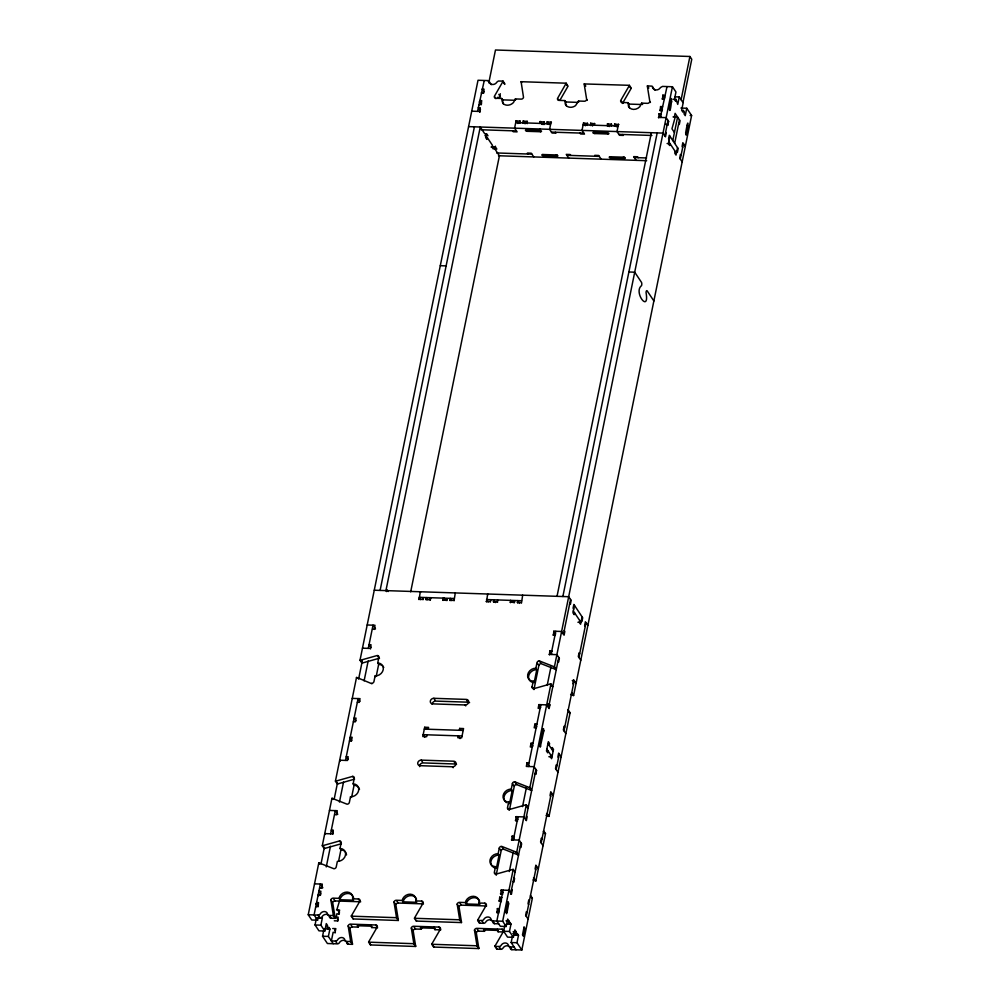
<?xml version="1.0" encoding="UTF-8"?>
<svg xmlns="http://www.w3.org/2000/svg" width="1000" height="1000" viewBox="0 0 1000 1000"><rect width="100%" height="100%" fill="white"/><g stroke="black" fill="none" stroke-linecap="round" stroke-linejoin="round"><path stroke-width="1.5" d="M360.012 660.263A2.075 1.75 -33.7 0 0 360.588 660.2L377.3 655.5A2.075 1.75 -33.7 0 1 378.862 657.412L379.475 658.35A2.075 1.75 -33.7 0 0 379.15 658.288L362.438 662.987A2.075 1.75 -33.7 0 1 361.863 663.037L360.012 660.263L478.013 80.262L487.95 80.588L489.525 81.888A4.15 3.5 -33.7 0 0 492.688 84.488A4.15 3.5 -33.7 0 0 496.863 82.137L498.35 81.025L503.05 81.1A2.025 1.713 -33.7 0 1 502.925 81.5L494.35 96.363A2.075 1.75 -33.7 0 0 495.913 98.287L501.75 98.475L502.8 103.138A7.275 6.138 -33.7 0 0 507.225 105.2A7.262 6.125 -33.7 0 0 513.475 102.5L515.363 98.938L521.188 99.125A2.075 1.75 -33.7 0 0 523.513 97.338L521.1 81.7L566.2 83.2L567.987 86.25L560.125 99.913M566.2 83.2L557.5 98.475A2.075 1.75 -33.7 0 0 559.075 100.388L564.9 100.588L565.312 104.225A7.262 6.125 -33.7 0 0 570.388 107.3A7.275 6.138 -33.7 0 0 575.588 105.562L578.513 101.037L584.35 101.237A2.075 1.75 -33.7 0 0 586.663 99.438L584.225 84.338A2.212 1.863 -33.7 0 1 584.237 83.938L629.362 85.312L631.213 88.088A2.075 1.75 -33.7 0 1 631.025 88.625L622.513 103.362L620.975 101.037M629.362 85.312A2.075 1.75 -33.7 0 1 629.175 85.838L620.662 100.575A2.075 1.75 -33.7 0 0 622.225 102.5L628.062 102.688L628.475 106.337A7.262 6.125 -33.7 0 0 639.788 106.713L641.675 103.15L647.5 103.338A2.075 1.75 -33.7 0 0 649.825 101.55L647.375 86.312A2.025 1.713 -33.7 0 1 647.412 85.913L652.075 86.15L653.088 87.35A4.15 3.5 -33.7 0 0 656.25 89.938A4.15 3.5 -33.7 0 0 660.425 87.587L662.513 86.412L672.438 86.75L675.95 92L674.438 99.425L675.675 101.275L676.05 99.425L673.138 99.325M508.612 903.925C507.587 892.537 504.125 930.638 508.612 903.925L507.675 902.525M539.75 744.9L540.225 747.15L543.825 730.85L543.45 728.6L539.75 744.9L540.675 746.3M669.287 108.225C670.263 119.712 673.8 81.45 669.287 108.225L670.212 109.625M685.662 132.825C686.6 144.312 690.263 106.062 685.662 132.825L686.587 134.213M318.175 917.225L317.575 920.2L311.737 920L308.238 914.75L318.788 862.913A2.075 1.75 -33.7 0 1 319.325 863.012L333.913 868.75A2.075 1.75 -33.7 0 0 336.225 866.963L337.362 861.4A7.262 6.125 -33.7 0 0 345.487 855.138A7.262 6.125 -33.7 0 0 340 848.425L341.138 842.862A2.075 1.75 -33.7 0 0 339.562 840.938L322.863 845.638A2.075 1.75 -33.7 0 1 322.287 845.7L331.925 798.35A2.075 1.75 -33.7 0 1 332.463 798.45L347.038 804.188A2.075 1.75 -33.7 0 0 349.363 802.4L350.5 796.838A7.262 6.125 -33.7 0 0 358.625 790.575A7.262 6.125 -33.7 0 0 353.137 783.85L354.275 778.288A2.075 1.75 -33.7 0 0 352.7 776.375L335.988 781.075A2.075 1.75 -33.7 0 1 335.425 781.137L356.512 677.475A2.075 1.75 -33.7 0 1 357.05 677.575L371.95 683.775M321.025 863.775L324.338 847.5M334.25 798.812L337.362 783.525M358.6 679.125L362.325 660.788M330.575 833.812L335.288 810.625L337.762 814.338M345.513 760.4L358.088 698.587L359.938 701.375M368.3 648.363L373.025 625.188L375.487 628.9M380.1 590.413L474.412 126.812M477.562 111.363L484.162 80.925M318.087 906.812L318.525 902.638L316.588 902.575L317.512 903.962L316.05 903.925M320.412 895.375L320.863 891.2L318.913 891.137L320.763 893.925M321.863 888.275L322.3 884.1L314.525 883.838M332.825 834.338L333.275 830.163L331.337 830.1L333.188 832.887M336.788 814.862L337.238 810.688L329.462 810.438M370.562 648.9L371 644.725L369.062 644.663L370.913 647.438M374.525 629.425L374.963 625.25L367.188 624.987M479.812 111.888L480.262 107.725L478.312 107.65L480.175 110.438M481.262 104.787L481.7 100.612L479.762 100.55L481.15 102.638M483.587 93.35L484.038 89.175L482.088 89.113L483.938 91.9M326.262 866.925L330.475 846.213M339.462 802.062L343.5 782.188M364.113 680.85L368.162 660.975M479.825 112.2L480.438 109.15M333.225 943.713L328.387 936.438L329.9 929.025L328.663 927.163L328.288 929.025L327.15 927.325L327.525 925.462L326.287 923.612L324.787 931.025L318.95 930.837L315.05 924.963L316.25 919.038M488.8 82.825L495.475 50L689.912 56.487L691.762 59.262L682.962 102.537M324.787 931.025L320.875 925.163L322.388 917.75L317.863 917.65M378.862 657.412L377.725 662.975A7.262 6.125 -33.7 0 1 383.212 669.7A7.262 6.125 -33.7 0 1 375.087 675.962L373.963 681.525A2.075 1.75 -33.7 0 1 371.637 683.312M346.4 941.925A4.15 3.5 -33.7 0 0 342.987 940.35A4.15 3.5 -33.7 0 0 339.412 942.675A2.075 1.75 -33.7 0 1 337.325 943.85L327.4 943.512L322.55 936.25L323.762 930.312M486.4 133.825L485.65 137.537L486.875 139.388L487.262 137.537L492.413 145.275L492.025 147.125L493.263 148.988L493.775 146.512M338.575 861.35L340.925 849.812L340 848.425M351.712 796.787L354.062 785.25L353.137 783.85M376.312 675.913L378.663 664.375L377.725 662.975M500.288 93.725L499.538 97.438L497.587 97.362M335.387 932.8L333.137 932.275L331.375 940.925L335.475 941.062A2.075 1.75 -33.7 0 0 337.562 939.887A4.15 3.5 -33.7 0 1 341.725 937.537A4.15 3.5 -33.7 0 1 344.888 940.138A2.075 1.75 -33.7 0 0 346.475 941.425L350.575 941.562L352.425 944.35L348.325 944.212A2.075 1.75 -33.7 0 1 346.75 942.913M338.075 919.912L336.213 917.125L336.912 913.725L339.162 914.262M339.513 900.95L337.05 909.087L339.513 912.8M335.075 932.337L335.838 928.625L332.725 928.525M337.713 921.363L338.162 917.188L336.213 917.125M338.85 913.787L339.613 910.088L336.5 909.975M410.688 591.838L499.412 155.787L494.875 148.975L495.438 146.2M419.075 599.637L420.275 591.763L420.65 592.312M520.3 121.337L516.112 120.738L514.6 128.15L517.075 131.875L513.188 131.738L512.562 130.812M422.962 599.775L423.338 597.913M520 120.862L519.925 123.188M426.213 599.875L426.275 597.562L427.825 599.875M527.438 121.575L523.237 120.975L523.162 123.3M430.1 600.013L430.163 597.688L430.775 598.612M527.125 121.1L527.212 123.663M443.062 600.438L443.125 598.125L444.05 599.513A1.55 0.637 11.5 0 1 446.037 600.513M539.712 123.387L540.087 121.538L544.288 122.137M444.05 599.513L444.338 598.125M539.788 128.963L540.438 131.738A1.55 0.637 11.5 0 0 541.425 131.088A1.55 0.637 11.5 0 0 539.5 130.35L526.538 129.913A1.55 0.637 11.5 0 0 525.55 130.562A1.55 0.637 11.5 0 0 527.475 131.312L540.438 131.738M446.95 600.562L447.325 598.713M543.975 121.662L543.913 123.987M450.188 600.675L450.25 598.362L451.8 600.675M551.413 122.375L547.212 121.775L547.15 124.1M428.188 729.25L428.575 727.387L424.675 727.262L422.8 736.538L426.688 736.663L427.062 734.812M454.075 600.8L455.275 592.925M551.1 121.9L549.6 129.325L552.062 133.038L555.95 133.162L555.337 132.238M557.087 154.95L556.812 156.337L543.85 155.9A1.55 0.637 11.5 0 1 541.925 155.162A1.55 0.637 11.5 0 1 542.925 154.512L555.875 154.95A1.55 0.637 11.5 0 1 557.8 155.688A1.55 0.637 11.5 0 1 556.812 156.337L555.875 154.95M459.3 730.288L459.675 728.425L463.562 728.562L461.675 737.825L457.788 737.7L458.175 735.85L460.025 738.625M486.475 601.888L487.675 594L488.05 594.562M587.712 123.575L583.513 122.987L582 130.4L584.475 134.113L580.588 133.988L579.963 133.062M490.363 602.013L490.75 600.163M587.4 123.112L587.325 125.438M493.612 602.125L493.675 599.8L495.525 602.587M594.837 123.812L590.638 123.225L590.575 125.538M497.5 602.25L497.562 599.938M594.15 125.213L594.525 123.35M510.462 602.688L510.525 600.363L511.45 601.763A1.55 0.637 11.5 0 1 513.375 602.5M611.688 124.375L607.487 123.787L607.425 126.1M514.35 602.812L514.725 600.962M611.375 123.912L611.312 126.237M517.587 602.925L517.65 600.6L519.513 603.387M618.812 124.612L614.612 124.025L614.55 126.337M521.475 603.05L522.675 595.175M618.5 124.15L617 131.575L619.475 135.287L623.362 135.412L622.737 134.488M624.487 157.188L624.212 158.588L611.25 158.15A1.55 0.637 11.5 0 1 609.325 157.413A1.55 0.637 11.5 0 1 610.325 156.762L623.288 157.188A1.55 0.637 11.5 0 1 625.2 157.938A1.55 0.637 11.5 0 1 624.212 158.588L623.288 157.188M501.9 846.8L503.438 849.125L518.025 854.875A2.075 1.75 -33.7 0 0 518.562 854.963L516.712 852.188A2.075 1.75 -33.7 0 1 516.175 852.087L501.587 846.338A2.075 1.75 -33.7 0 0 499.263 848.138L498.137 853.7A7.262 6.125 -33.7 0 0 490.012 859.963A7.262 6.125 -33.7 0 0 495.5 866.675L494.363 872.237A2.075 1.75 -33.7 0 0 495.925 874.163L496.238 874.625M515.037 782.237L516.575 784.562L531.163 790.3A2.075 1.75 -33.7 0 0 531.7 790.4L529.85 787.613A2.075 1.75 -33.7 0 1 529.312 787.525L514.725 781.775A2.075 1.75 -33.7 0 0 512.4 783.562L511.275 789.125A7.262 6.125 -33.7 0 0 503.15 795.387A7.262 6.125 -33.7 0 0 508.638 802.113L507.5 807.675A2.075 1.75 -33.7 0 0 509.062 809.587L509.375 810.05M533.638 689.112L532.087 686.8L533.225 681.237A7.262 6.125 -33.7 0 1 527.737 674.513A7.262 6.125 -33.7 0 1 535.862 668.25L537 662.688A2.075 1.75 -33.7 0 1 539.312 660.9L553.9 666.65A2.075 1.75 -33.7 0 0 554.438 666.737L556.3 669.525A2.075 1.75 -33.7 0 1 555.75 669.425L541.175 663.688A2.075 1.75 -33.7 0 0 538.85 665.475L533.95 689.587M495.325 867.938A7.262 6.125 -33.7 0 0 496.425 868.062L499.062 855.088L498.137 853.7M508.462 803.375A7.262 6.125 -33.7 0 0 509.562 803.5L512.2 790.525L511.275 789.125M535.862 668.25L536.788 669.65L534.15 682.625L533.225 681.237M509.663 808.95L514.263 786.35A2.075 1.75 -33.7 0 1 516.575 784.562M557.025 596.312L651.35 132.713M496.962 912.775L497.4 908.6L499.35 908.675M499.288 901.338L499.725 897.175L501.987 897.7M500.737 894.237L501.175 890.062L508.95 890.325L511.425 894.038L510.45 894M511.7 840.3L512.15 836.125L514.4 836.663M515.662 820.825L516.112 816.663L523.888 816.912L526.362 820.625L527.112 816.925L526.5 815.987M529.025 762.788L527.087 762.725L526.325 766.438L534.113 766.7L536.575 770.413L535.825 774.112L534.85 774.087M532.987 743.325L531.05 743.25L530.288 746.963L532.238 747.025M536.888 724.163L534.95 724.087L534.188 727.8L536.138 727.862M547.837 703.913L549.913 704.887L549.15 708.587L546.688 704.875L538.9 704.625L538.15 708.325L540.1 708.4M549.438 654.862L549.875 650.688L552.137 651.213M553.4 635.388L553.837 631.213L561.613 631.475L564.087 635.188L564.837 631.475L564.225 630.55M658.688 117.863L659.137 113.688L661.388 114.213M660.138 110.75L660.575 106.575L662.525 106.638M662.463 99.312L662.9 95.138L665.163 95.675M503.125 890.125L496.838 921.038L500.337 926.287L506.163 926.488L507.675 919.075L508.913 920.925L508.537 922.775L509.375 924.038L509.75 922.175L510.988 924.038L509.475 931.45L513.375 937.312L507.55 937.125L503.638 931.263L504.85 925.325M513.337 839.9L518.05 816.725M528.275 766.5L540.85 704.688M551.062 654.463L555.788 631.287M562.863 596.512L657.175 132.912M660.325 117.463L666.925 87.013M509.325 871.538L513.237 852.312M522.525 806.625L526.575 786.75M547.188 685.413L550.925 667.075M506.163 926.488L502.663 921.225L513.212 869.4A2.075 1.75 -33.7 0 0 512.638 869.463L495.925 874.163M516.712 852.188L526.35 804.837A2.075 1.75 -33.7 0 0 525.775 804.887L509.062 809.587M529.85 787.613L550.938 683.962A2.075 1.75 -33.7 0 0 550.363 684.013L533.663 688.713A2.075 1.75 -33.7 0 1 532.087 686.8M554.438 666.737L672.438 86.75M510.812 893.1L521.025 842.887M525.737 819.7L535.962 769.475M548.538 707.663L558.75 657.438M563.475 634.263L570.55 599.487M664.862 135.887L668.012 120.438M511.425 894.038L512.175 890.325L511.562 889.4M569.438 604.1L570.413 604.125L571.163 600.425L568.688 596.712L374.263 590.225M666.9 125.037L667.875 125.075L668.625 121.363L666.15 117.65L658.375 117.387M574.462 605.375L572.95 612.8L574.188 614.65L574.562 612.8M669.912 136.2L668.413 143.625L669.638 145.488L670.025 143.637L667.1 143.537M674.875 96.825L679.25 96.962L677.738 104.388L676.05 99.425M548.075 750.95L547.7 752.8L546.462 750.95L548.35 741.675L549.587 743.538L549.2 745.387M672.8 140.55L677.588 117.062L673.05 116.912M681.1 99.75L689.912 56.487M515.988 949.8L511.15 942.537L512.362 936.6M674.663 143.338L679.438 119.85M513.375 937.312L514.888 929.9L516.125 931.75L515.75 933.612L516.875 935.312L517.25 933.45L518.488 935.312L516.987 942.725L521.825 950L511.887 949.663A2.075 1.75 -33.7 0 1 510.312 948.375A4.15 3.5 -33.7 0 0 507.15 945.775A4.15 3.5 -33.7 0 0 502.975 948.125A2.075 1.75 -33.7 0 1 500.887 949.3L496.788 949.163L494.938 946.375A2.075 1.75 -33.7 0 1 495.125 945.85L503.638 931.112A2.075 1.75 -33.7 0 0 502.075 929.188L476.8 928.35A2.075 1.75 -33.7 0 0 474.475 930.138L476.912 945.25A2.075 1.75 -33.7 0 1 476.887 945.775L478.738 948.562L433.638 947.062L431.775 944.275A2.075 1.75 -33.7 0 1 431.975 943.75L440.487 929.013A2.075 1.75 -33.7 0 0 438.913 927.087L413.638 926.25A2.075 1.75 -33.7 0 0 411.312 928.037L413.762 943.138A2.075 1.75 -33.7 0 1 413.725 943.675L415.588 946.462L370.475 944.95L368.625 942.163A2.075 1.75 -33.7 0 1 368.812 941.637L377.325 926.9A2.075 1.75 -33.7 0 0 375.763 924.975L350.487 924.137A2.075 1.75 -33.7 0 0 348.162 925.925L350.6 941.038A2.075 1.75 -33.7 0 1 350.575 941.562M550.75 754.975L550.375 756.825L551.613 758.688L553.5 749.412L552.263 747.55L551.888 749.412M579.712 620.525L579.338 622.388L580.575 624.237L582.075 616.812M675.175 151.363L674.788 153.225L676.025 155.075L677.537 147.65M680.925 108.05L686.762 108.25L685.25 115.662L684.013 113.812L684.388 111.95L683.263 110.25L682.887 112.112L681.65 110.25L683.15 102.837L679.25 96.962M526.263 916.312L536.475 866.087M541.188 842.9L551.413 792.688M556.125 769.5L559.275 754.05M563.987 730.863L574.2 680.65L572.263 680.575M578.925 657.463L586 622.7M680.312 159.088L683.462 143.637M521.825 950L532.362 898.175L530.513 895.387M532.9 879.9L535.325 880.863A2.075 1.75 -33.7 0 0 535.875 880.95L545.5 833.6L543.65 830.825M546.038 815.337L548.462 816.287A2.075 1.75 -33.7 0 0 549.012 816.388L570.1 712.725L568.237 709.95A2.075 1.75 -33.7 0 0 567.675 710L567.975 710.462M570.625 694.463L573.062 695.413A2.075 1.75 -33.7 0 0 573.6 695.512L691.6 115.512L686.762 108.25M318.387 905.588C317.2 907.8 318 902.45 316.012 904.15M504.712 84.412L504.775 84.275A2.025 1.713 -33.7 0 0 504.9 83.875L503.05 81.1M481.475 103.787C479.925 105.087 481.587 100.3 479.225 101.888M423.462 903.888L398.188 903.037A2.075 1.75 -33.7 0 0 395.863 904.825L398.312 919.938A2.075 1.75 -33.7 0 1 398.288 920.475L353.175 918.962L351.325 916.175A2.075 1.75 -33.7 0 1 351.512 915.65L360.025 900.913A2.075 1.75 -33.7 0 0 358.45 898.988L352.625 898.8A7.262 6.125 -33.7 0 0 347.137 892.087A7.262 6.125 -33.7 0 0 339.012 898.35L333.175 898.15A2.075 1.75 -33.7 0 0 330.863 899.938L333.3 915.05A2.075 1.75 -33.7 0 1 333.275 915.575L335.125 918.363L331.025 918.225A2.075 1.75 -33.7 0 1 329.438 916.925A4.15 3.5 -33.7 0 0 326.275 914.338A4.15 3.5 -33.7 0 0 322.113 916.688A2.075 1.75 -33.7 0 1 320.025 917.862L315.925 917.725M486.625 905.987L461.35 905.15A2.075 1.75 -33.7 0 0 459.025 906.938L461.463 922.038A2.075 1.75 -33.7 0 1 461.438 922.575L416.325 921.075L414.475 918.288A2.075 1.75 -33.7 0 1 414.663 917.763L423.175 903.012A2.075 1.75 -33.7 0 0 421.613 901.1L415.775 900.9A7.262 6.125 -33.7 0 0 410.3 894.188A7.262 6.125 -33.7 0 0 402.163 900.45L396.337 900.263A2.075 1.75 -33.7 0 0 394.012 902.05L396.45 917.15A2.075 1.75 -33.7 0 1 396.425 917.688L398.288 920.475M498.688 923.812L494.588 923.675A2.075 1.75 -33.7 0 1 493 922.387A4.15 3.5 -33.7 0 0 489.837 919.788A4.15 3.5 -33.7 0 0 485.675 922.138A2.075 1.75 -33.7 0 1 483.587 923.312L479.487 923.175L477.638 920.387A2.075 1.75 -33.7 0 1 477.825 919.862L486.337 905.125A2.075 1.75 -33.7 0 0 484.762 903.2L478.938 903.012A7.262 6.125 -33.7 0 0 473.45 896.287A7.262 6.125 -33.7 0 0 465.325 902.562L459.487 902.362A2.075 1.75 -33.7 0 0 457.175 904.15L459.613 919.262A2.075 1.75 -33.7 0 1 459.588 919.788L461.438 922.575M335.425 781.137L337.275 783.913A2.075 1.75 -33.7 0 0 337.85 783.863L354.562 779.163M322.287 845.7L324.137 848.487A2.075 1.75 -33.7 0 0 324.712 848.425L341.425 843.725M483.275 92.888L481.337 92.825L481.8 93.513M662.15 98.85L664.4 99.375M501.75 98.475L502.675 99.875L514.925 100.275M564.9 100.588L565.825 101.975L577.925 102.375M628.062 102.688L628.987 104.087L641.087 104.488M480.95 104.325L479.312 104.712M659.825 110.288L662.075 110.812M690.138 115.475L691.6 115.512M471.725 111.163L479.5 111.425M667.65 121.337L668.625 121.363M665.8 124.1L667.875 125.075M515.725 122.587L550.725 123.763M583.138 124.838L618.125 126.013M541.938 124.325L544.538 124.412M468.587 126.625L663.012 133.1L665.487 136.812L666.237 133.112L665.625 132.175M593.95 132.162L606.912 132.6A1.55 0.637 11.5 0 1 608.825 133.338A1.55 0.637 11.5 0 1 607.837 133.988L594.875 133.55A1.55 0.637 11.5 0 1 592.95 132.812A1.55 0.637 11.5 0 1 593.95 132.162L594.875 133.55M481.175 129.762L516.45 130.938M551.45 132.113L583.85 133.188M618.85 134.35L651.925 135.463M484.938 135.638L487.962 135.738L486.725 133.887L484.775 133.812L480.25 127.013L385.925 590.612L386.55 591.538L386.925 589.688L388.162 591.538M491.05 147.037L495.588 147.188L496.825 149.037L494.875 148.975M496.625 152.963L531.9 154.15M566.9 155.312L599.3 156.387M634.3 157.562L646.575 157.963M498.475 155.75L646.663 160.688M440.288 265.7L446.125 265.9M628.888 271.988L634.712 272.188L641.45 282.3A2.075 0.725 -88.1 0 1 641.525 285.663C633.062 292.125 649.7 313.913 646.05 292.475A2.075 0.725 -88.1 0 1 647.138 290.837L653.875 300.963M454.137 598.488L419.15 597.325L420.788 599.8M521.55 600.737L486.55 599.562L488.2 602.038M418.762 599.175L422.663 599.3M425.9 599.412L429.787 599.538M442.75 599.975L446.637 600.1M449.875 600.212L453.762 600.337M486.175 601.425L490.062 601.55M493.3 601.663L497.188 601.788M510.15 602.225L514.038 602.35M517.275 602.463L521.163 602.587M577.925 622.275L580.95 622.375L573.325 610.938M374.212 628.962L372.575 629.362M553.088 634.925L555.337 635.45M362.475 648.175L370.25 648.438M549.125 654.4L556.9 654.663L559.375 658.375L558.612 662.075L558 661.15M433.837 698.312L466.238 699.4A3.113 2.625 -33.7 0 1 468.587 702.275A3.113 2.625 -33.7 0 1 465.1 704.963L432.7 703.875A3.113 2.625 -33.7 0 1 430.35 701A3.113 2.625 -33.7 0 1 433.837 698.312L435.062 700.175M469.6 702.688A3.113 2.625 -33.7 0 0 468.088 702.188L435.688 701.1A3.113 2.625 -33.7 0 0 432.15 704.287M548.938 704.85L549.913 704.887M352.25 698.4L360.037 698.65L359.275 702.362L357.337 702.3M353.375 721.775L355.312 721.838L356.075 718.125L354.125 718.062L355.975 720.85M424.3 729.112L463.188 730.413M462.062 735.975L423.175 734.675L424.825 737.15M350.138 739.95C353.6 741.925 350.35 739.7 350.225 737.225L352.175 737.288L351.413 741L349.475 740.938M548.875 756.712L551.987 756.825L546.838 749.087M421.25 760.125L453.663 761.213A3.113 2.625 -33.7 0 1 456.012 764.087A3.113 2.625 -33.7 0 1 452.525 766.775L420.125 765.688A3.113 2.625 -33.7 0 1 417.775 762.812A3.113 2.625 -33.7 0 1 421.25 760.125L422.488 761.988M456.55 764.225A3.113 2.625 -33.7 0 0 455.513 764L423.113 762.913A3.113 2.625 -33.7 0 0 419.625 766.625M535.612 770.375L536.575 770.413M336.488 814.4L334.85 814.8M515.363 820.362L517.612 820.9M332.525 833.875L324.75 833.612L325.213 834.312M511.4 839.837L519.175 840.1L521.65 843.812L520.887 847.525L520.275 846.587M511.213 890.288L512.175 890.325M321.55 887.8L319.913 888.2M500.425 893.775L502.675 894.3M320.1 894.912L318.163 894.85L318.775 895.775M498.975 900.875L501.388 901.637M339.012 898.35L339.938 899.737L353.55 900.188L352.625 898.8M402.163 900.45L403.1 901.838L416.7 902.3L415.775 900.9M465.325 902.562L466.25 903.95L479.862 904.4L478.938 903.012M335.125 918.363A2.075 1.75 -33.7 0 0 335.15 917.825L332.713 902.725A2.075 1.75 -33.7 0 1 335.037 900.938L360.312 901.775A2.075 1.75 -33.7 0 1 360.65 901.825L360.325 901.375M505.525 911.825L506.987 911.875M317.775 906.35L316.137 906.75M496.65 912.312L498.9 912.837M506 920.825L508.913 920.925M308.238 914.75L318.175 915.075A2.075 1.75 -33.7 0 0 320.262 913.9A4.15 3.5 -33.7 0 1 324.425 911.55A4.15 3.5 -33.7 0 1 327.587 914.15A2.075 1.75 -33.7 0 0 329.175 915.438L333.275 915.575M351.325 916.175L396.425 917.688M414.475 918.288L459.588 919.788M477.638 920.387L481.737 920.525A2.075 1.75 -33.7 0 0 483.825 919.35A4.15 3.5 -33.7 0 1 487.987 917A4.15 3.5 -33.7 0 1 491.15 919.6A2.075 1.75 -33.7 0 0 492.738 920.9L502.663 921.225M506.45 923.938L510.988 924.038M334.3 920.8L337.4 920.9M377.612 927.763L371.775 927.575L370.85 926.175L357.238 925.725L358.175 927.113L352.337 926.925A2.075 1.75 -33.7 0 0 350.012 928.713L352.45 943.812A2.075 1.75 -33.7 0 1 352.425 944.35M440.763 929.875L434.938 929.675L434.012 928.288L420.4 927.825L421.325 929.225L415.487 929.025A2.075 1.75 -33.7 0 0 413.175 930.812L415.613 945.925A2.075 1.75 -33.7 0 1 415.588 946.462M503.925 931.975L498.088 931.787L497.163 930.387L483.55 929.938L484.487 931.325L478.65 931.137A2.075 1.75 -33.7 0 0 476.325 932.925L478.762 948.025A2.075 1.75 -33.7 0 1 478.738 948.562M315.05 924.963L320.875 925.163M503.638 931.263L509.475 931.45M513.212 931.663L516.125 931.75M512.825 933.512L515.75 933.612M323.913 928.875L329.9 929.025M513.962 935.212L518.488 935.312M322.55 936.25L328.387 936.438M511.15 942.537L516.987 942.725M368.625 942.163L413.725 943.675M431.775 944.275L476.887 945.775M494.938 946.375L499.038 946.513A2.075 1.75 -33.7 0 0 501.125 945.337A4.15 3.5 -33.7 0 1 505.288 942.987A4.15 3.5 -33.7 0 1 508.45 945.588A2.075 1.75 -33.7 0 0 510.037 946.888L514.138 947.025M653.363 88.837L654.95 90.125M670.85 100.5L671.787 101.888M687.237 125.1L688.162 126.487M662.9 95.138L664.762 97.925M678.688 123.55L679.3 124.488L680.05 120.775L675.113 113.35L674.362 117.062L674.975 117.987L671.963 128.8L674.438 132.513M652.438 87.438L653.062 88.362M647.412 85.913L648.65 87.762M647.688 86.912L648.625 88.3M660.575 106.575L662.438 109.362M685.312 146.425L682.837 142.713L682.087 146.425L682.7 147.35M659.137 113.688L660.987 116.463M649.825 101.55L650.438 102.475M681.075 155.387L680.45 154.462L679.7 158.162L682.175 161.875M669.163 139.925L668.538 138.988L669.3 135.287L678.15 148.588L677.4 152.3L676.787 151.363M668.775 141.762L676.4 153.212M641.675 103.15L642.6 104.537M629.175 85.838L630.712 88.162M622.225 102.5L622.85 103.425M638.188 157.688L637.575 156.762L633.688 156.625L636.15 160.338M614.612 124.025L616.475 126.812M584.25 83.8L585.8 86.125M607.487 123.787L609.338 126.575M586.663 99.438L587.288 100.375M606.912 132.6L607.837 133.988M578.513 101.037L578.975 101.737M566.013 83.725L567.562 86.05M590.638 123.225L592.487 126.013M610.325 156.762L611.25 158.15M583.513 122.987L585.363 125.775M601.163 159.175L598.688 155.463L594.8 155.338L595.413 156.263M557.812 98.938L558.737 100.325M570.788 155.438L570.175 154.512L566.275 154.388L568.75 158.1M521.1 81.7L521.712 82.625M547.212 121.775L549.075 124.562M540.087 121.538L541.638 123.863M515.363 98.938L515.825 99.625M502.863 81.625L504.4 83.95M523.237 120.975L525.087 123.763M526.538 129.913L527.475 131.312M542.925 154.512L543.85 155.9M498.825 94.375L500.387 96.725M516.112 120.738L517.962 123.525M488.263 81.062L489.188 82.45M489.5 82.912L491.388 84.675M494.65 96.825L495.887 98.688M533.75 156.925L531.287 153.212L527.4 153.088L528.013 154.012M587.85 625.475L585.375 621.763L584.625 625.475L585.237 626.4M569.788 603.2L570.413 604.125M573.713 609.087L573.088 608.162L573.85 604.45L582.7 617.75L581.95 621.462L581.325 620.538M579.675 653.75L579.062 652.825L578.3 656.538L580.775 660.25M553.837 631.213L555.688 634M576.062 683.425L573.587 679.712L572.837 683.425L573.45 684.35M549.875 650.688L551.737 653.475M571.75 692.725L573.6 695.512M554.212 667.113L555.75 669.425M571.512 693.1L573.062 695.413M539.312 660.9L540.862 663.225M537.3 663.15L538.85 665.475M550.938 683.962L552.788 686.737M550.363 684.013L551.912 686.338M568.6 711.4L569.212 712.325M564.738 727.163L564.125 726.237L563.362 729.938L565.837 733.65M538.9 704.625L540.763 707.4M542.888 729.45L543.825 730.85M561.125 756.838L558.65 753.125L557.9 756.825L558.513 757.763M547.962 743.525L553.112 751.263M534.95 724.087L536.8 726.875M556.875 765.788L556.263 764.862L555.513 768.575L557.975 772.288M531.05 743.25L532.9 746.038M553.263 795.462L550.788 791.75L550.037 795.462L550.65 796.388M535.2 773.188L535.825 774.112M527.087 762.725L528.938 765.512M549.012 816.388L547.15 813.6A2.075 1.75 -33.7 0 1 546.613 813.512L548.162 815.825M529.312 787.525L530.85 789.837M466.85 700.325L468.088 702.188M465.1 704.963L465.725 705.888M512.4 783.562L513.95 785.888M526.35 804.837L528.2 807.613M526.388 805.825L527.625 807.675M543.387 831.338L544.938 833.662A2.075 1.75 -33.7 0 1 545.5 833.6M541.95 839.2L541.325 838.263L540.575 841.975L543.05 845.688M459.675 728.425L460.913 730.288M508.638 802.113L509.562 803.5M516.112 816.663L517.962 819.438M507.812 808.138L508.738 809.525M538.325 868.875L535.862 865.163L535.1 868.863L535.725 869.8M512.15 836.125L514 838.913M535.875 880.95L534.012 878.175A2.075 1.75 -33.7 0 1 533.475 878.075L535.025 880.4M516.175 852.087L517.712 854.412M454.275 762.138L455.513 764M452.525 766.775L453.15 767.7M377.6 655.962L379.15 658.288M424.675 727.262L425.913 729.112M499.263 848.138L500.812 850.45M513.212 869.4L515.062 872.188M530.562 896.375L531.175 897.3M531.487 897.763L531.8 898.225A2.075 1.75 -33.7 0 1 532.362 898.175M513.95 877.65L514.575 878.575L513.812 882.288L513.2 881.363M529.4 900.85L528.787 899.925L528.025 903.637L528.65 904.562M375.087 675.962L375.55 676.663M360.588 660.2L362.125 662.525M527.013 912.6L526.4 911.675L525.638 915.375L528.112 919.087M495.5 866.675L496.425 868.062M494.675 872.7L496.213 875.025L501.125 850.913A2.075 1.75 -33.7 0 1 503.438 849.125M501.175 890.062L503.025 892.85M356.512 677.475L356.975 678.175M499.725 897.175L501.587 899.95M506.112 910.263L507.038 911.65M497.4 908.6L499.263 911.388M484.762 903.2L486.312 905.525M502.075 929.188L503.612 931.513M493.038 921.363L494.588 923.675M510.35 947.35L511.887 949.663M481.737 920.525L483.275 922.85M499.038 946.513L500.588 948.838M477.825 919.862L479.363 922.188M495.125 945.85L496.362 947.712M459.8 902.825L461.35 905.15M477.1 928.812L478.65 931.137M457.175 904.15L458.713 906.475M474.475 930.138L476.025 932.463M459.925 919.725L461.463 922.038M477.225 945.713L478.762 948.025M348.125 759.475L346.262 756.7L348.212 756.762L347.45 760.475L339.675 760.212L340.3 761.137M352.7 776.375L354.25 778.688M421.613 901.1L423.162 903.425M438.913 927.087L440.462 929.412M350.5 796.838L350.962 797.537M336.3 781.538L337.85 783.863M414.663 917.763L415.588 919.15M431.975 943.75L433.512 946.062M332.463 798.45L333.075 799.375M331.925 798.35L332.537 799.275M396.65 900.725L398.188 903.037M413.95 926.712L415.487 929.025M394.012 902.05L395.562 904.362M411.312 928.037L412.863 930.35M396.763 917.613L398.312 919.938M414.062 943.6L415.613 945.925M339.562 840.938L341.112 843.263M323.162 846.1L324.712 848.425M358.45 898.988L360 901.312M375.763 924.975L377.3 927.3M318.788 862.913L319.713 864.312M351.512 915.65L352.438 917.05M368.812 941.637L370.363 943.962M333.488 898.612L335.037 900.938M350.788 924.6L352.337 926.925M322.825 887.75L320.363 884.038L314.075 914.938L317.575 920.2M330.863 899.938L332.4 902.262M348.162 925.925L349.7 928.25M333.612 915.512L335.15 917.825M350.913 941.5L352.45 943.812M329.475 915.9L331.025 918.225M346.788 941.9L348.325 944.212M334.812 929.95L335.275 930.65M318.175 915.075L319.713 917.4M335.475 941.062L337.025 943.388M566.35 105.838A7.25 6.112 -33.7 0 1 565.837 101.975M503.2 103.725A7.262 6.125 -33.7 0 1 502.675 99.875M629.513 107.938A7.25 6.112 -33.7 0 1 628.987 104.087M569.525 712.788A2.075 1.75 -33.7 0 1 570.1 712.725M370.475 944.95A2.075 1.75 -33.7 0 1 370.6 944.55M496.788 949.163A2.075 1.75 -33.7 0 1 496.975 948.637M433.638 947.062A2.075 1.75 -33.7 0 1 433.825 946.538M371.9 926.3A7.262 6.125 -33.7 0 1 371.775 927.575M358.175 927.113A7.262 6.125 -33.7 0 1 358.562 925.85M370.975 925.113A7.262 6.125 -33.7 0 1 370.85 926.175M435.062 928.413A7.262 6.125 -33.7 0 1 434.938 929.675M421.325 929.225A7.262 6.125 -33.7 0 1 421.712 927.962M434.137 927.212A7.262 6.125 -33.7 0 1 434.012 928.288M498.225 930.512A7.262 6.125 -33.7 0 1 498.088 931.787M484.487 931.325A7.262 6.125 -33.7 0 1 484.875 930.062M497.287 929.325A7.262 6.125 -33.7 0 1 497.163 930.387M378.663 664.375A7.262 6.125 -33.7 0 1 383.75 667.5M533.05 682.5A7.262 6.125 -33.7 0 1 532.013 682.2M531.075 681.737A7.262 6.125 -33.7 0 1 529.2 674.325A7.262 6.125 -33.7 0 1 536.788 669.65M354.062 785.25A7.262 6.125 -33.7 0 1 359.5 789.338M340.925 849.812A7.262 6.125 -33.7 0 1 346.525 854.925M494.288 867.638A7.262 6.125 -33.7 0 1 493.338 867.175M492.525 866.562A7.262 6.125 -33.7 0 1 491.737 859.25A7.262 6.125 -33.7 0 1 499.062 855.088M506.475 802.613A7.262 6.125 -33.7 0 1 505.662 802M504.975 801.237A7.262 6.125 -33.7 0 1 505.175 794.2A7.262 6.125 -33.7 0 1 512.2 790.525M416.325 921.075A2.075 1.75 -33.7 0 1 416.525 920.537M479.487 923.175A2.075 1.75 -33.7 0 1 479.675 922.65M353.175 918.962A2.075 1.75 -33.7 0 1 353.363 918.438M466.25 903.95A7.262 6.125 -33.7 0 1 472.663 897.825A7.262 6.125 -33.7 0 1 479.675 901.287M403.1 901.838A7.262 6.125 -33.7 0 1 409.513 895.725A7.262 6.125 -33.7 0 1 416.512 899.175M339.938 899.737A7.262 6.125 -33.7 0 1 346.925 893.525A7.262 6.125 -33.7 0 1 353.612 898.075M497.5 601.975A1.55 0.637 11.5 0 1 497.425 601.725M430.363 599.987A1.55 0.637 11.5 0 1 430.588 599.113M524.062 927.125L522.487 934.85L523.413 936.25L524.987 928.512L524.062 927.125"/></g></svg>
